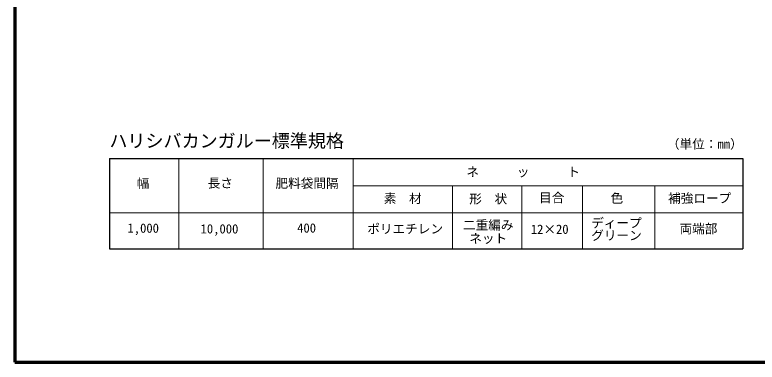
# Model space of a CAD drawing. Units: millimetres, scale not verified. Extents: x 200 to 8200, y 200 to 5838.
# Drawn here: x 200 to 4314, y 200 to 2123 of the extents above; entities that cross this region are included whole.
import ezdxf
from ezdxf.enums import TextEntityAlignment as Align

# ---------------------------------------------------------------- set-up
doc = ezdxf.new("R2010")
doc.units = ezdxf.units.MM
doc.header["$LTSCALE"] = 20
for name, color, linetype, lineweight in [('C-MTR-FRAM', 5, 'Continuous', 25), ('C-MTR-LINE', 5, 'Continuous', 13), ('C-TTL', 2, 'Continuous', 70)]:
    doc.layers.add(name, color=color, linetype=linetype, lineweight=lineweight)
doc.layers.add('C-MTR-TXT', color=5, linetype='Continuous')
doc.layers.add('C-TTL-TXT', color=5, linetype='Continuous')
doc.styles.add('ＭＳ ゴシック', font='')
doc.styles.get('ＭＳ ゴシック').set_extended_font_data('MS Gothic')

msp = doc.modelspace()

# ---------------------------------------------------------------- linework, layer by layer
at = {"layer": 'C-MTR-FRAM'}
for p, q in [((724.07, 1326.81), (724.07, 826.81)), ((724.07, 1326.81), (4234.36, 1326.81)), ((4234.36, 1326.81), (4234.36, 826.81)), ((724.07, 826.81), (4234.36, 826.81))]:
    msp.add_line(p, q, dxfattribs=at)
at = {"layer": 'C-MTR-LINE'}
for p, q in [((1108.41, 1326.81), (1108.41, 826.81)), ((1575.86, 1326.81), (1575.86, 826.81)), ((2075.86, 1326.81), (2075.86, 826.81)), ((2075.86, 1176.81), (4234.36, 1176.81)), ((2625.86, 1176.81), (2625.86, 826.81)), ((3009.73, 1176.81), (3009.73, 826.81)), ((3346.64, 1176.81), (3346.64, 826.81)), ((3746.64, 1176.81), (3746.64, 826.81)), ((724.07, 1026.81), (4234.36, 1026.81))]:
    msp.add_line(p, q, dxfattribs=at)
at = {"layer": 'C-TTL'}
msp.add_lwpolyline([(200, 200), (8200, 200), (8200, 5740), (200, 5740)], close=True, dxfattribs=at)

# ---------------------------------------------------------------- texts
at = {"layer": 'C-MTR-TXT', "style": 'ＭＳ ゴシック'}
for s, p in [('（単位：㎜）', (3814.36, 1366.81)), ('ネ\u3000\u3000\u3000ッ\u3000\u3000\u3000ト', (2702.33, 1212.66)), ('幅', (875.71, 1149.88)), ('長さ', (1268.91, 1150.52)), ('肥料袋間隔', (1644.86, 1149.79)), ('素\u3000材', (2244.89, 1065.17)), ('目合', (3105.73, 1069.81)), ('色', (3501.95, 1066.81)), ('補強ロープ', (3820.56, 1066.81)), ('ディープ', (3394.64, 929.81)), ('1,000', (824.21, 901.17)), ('10,000', (1229.36, 897.17)), ('400', (1764.59, 901.79)), ('ポリエチレン', (2153.5, 897.17)), ('12×20', (3059.82, 894.81)), ('両端部', (3883.94, 897.81)), ('グリーン', (3394.64, 860.81))]:
    msp.add_text(s, height=51.32, dxfattribs=at).set_placement(p, align=Align.BOTTOM_LEFT)
for s, p in [('形\u3000状', (2823.78, 1063.17)), ('二重編み', (2823.78, 918.19)), ('ネット', (2823.78, 844.19))]:
    msp.add_text(s, height=51.32, dxfattribs=at).set_placement(p, align=Align.BOTTOM_CENTER)
at = {"layer": 'C-TTL-TXT', "style": 'ＭＳ ゴシック'}
msp.add_text('ハリシバカンガルー標準規格', height=73.31, dxfattribs=at).set_placement((724.07, 1366.81), align=Align.BOTTOM_LEFT)

doc.saveas('drawing.dxf')
